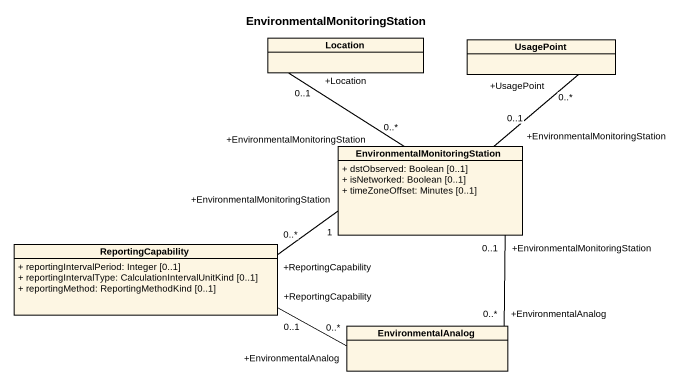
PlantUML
@startuml
title EnvironmentalMonitoringStation
hide circle
hide empty members
skinparam classAttributeIconSize 0
class Location
class UsagePoint
class "EnvironmentalMonitoringStation" as EnvironmentalMonitoringStati {
  + dstObserved: Boolean [0..1]
  + isNetworked: Boolean [0..1]
  + timeZoneOffset: Minutes [0..1]
}
class ReportingCapability {
  + reportingIntervalPeriod: Integer [0..1]
  + reportingIntervalType: CalculationIntervalUnitKind [0..1]
  + reportingMethod: ReportingMethodKind [0..1]
}
class EnvironmentalAnalog
EnvironmentalMonitoringStati "+EnvironmentalMonitoringStation\n0..*" -up- "+Location\n0..1" Location
EnvironmentalMonitoringStati "+EnvironmentalMonitoringStation\n0..1" -up- "+UsagePoint\n0..*" UsagePoint
ReportingCapability "+ReportingCapability\n0..*" -right- "+EnvironmentalMonitoringStation\n1" EnvironmentalMonitoringStati
EnvironmentalAnalog "+EnvironmentalAnalog\n0..*" -up- "+EnvironmentalMonitoringStation\n0..1" EnvironmentalMonitoringStati
EnvironmentalAnalog "+EnvironmentalAnalog\n0..*" -left- "+ReportingCapability\n0..1" ReportingCapability
@enduml
